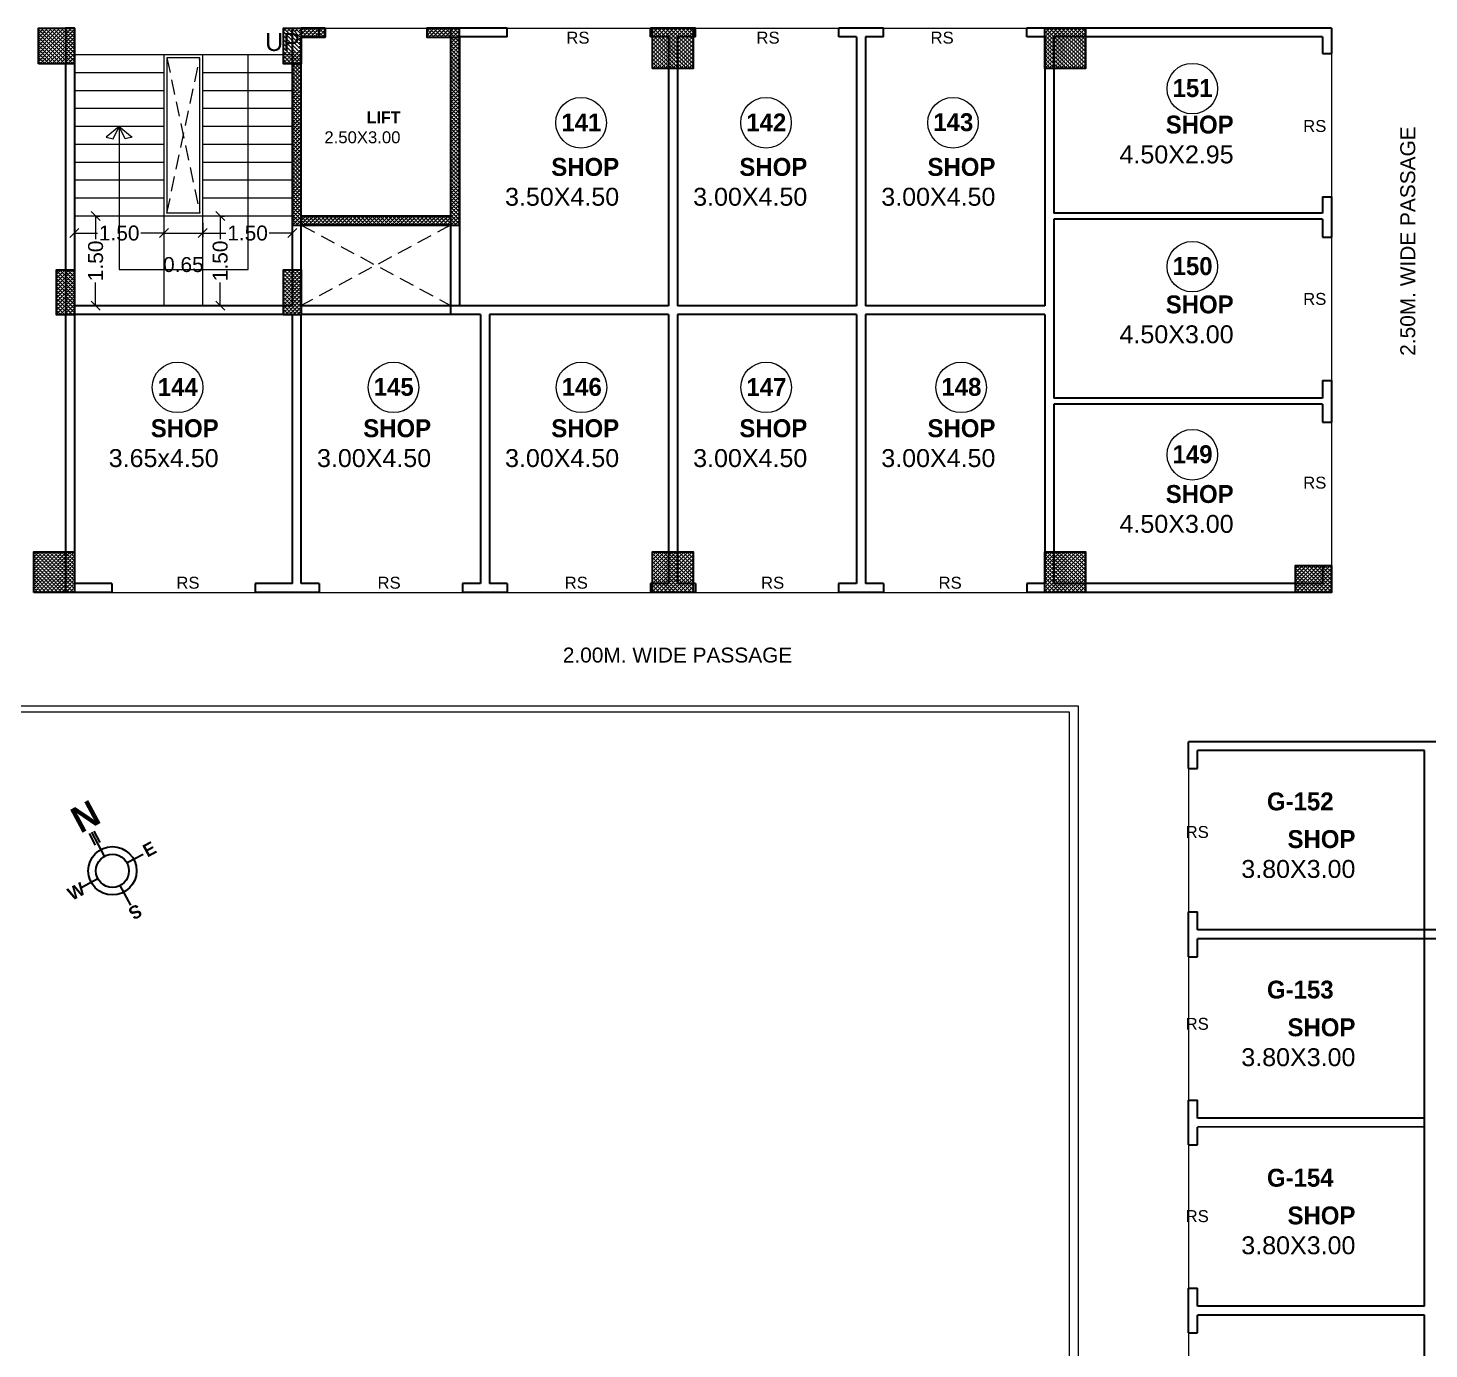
# Model space of a CAD drawing. Header units: feet. Extents: x 1354 to 2117, y 994 to 1430.
# Drawn here: x 1701.55 to 1725.01, y 1341.74 to 1363.86 of the extents above; entities that cross this region are included whole.
import ezdxf
from ezdxf.enums import TextEntityAlignment as Align

# ---------------------------------------------------------------- set-up
doc = ezdxf.new("R2010")
doc.units = ezdxf.units.FT
doc.linetypes.add('DASHED2', pattern=[0.375, 0.25, -0.125])
doc.linetypes.add('HIDDEN', pattern=[0.375, 0.25, -0.125])
for name, color, linetype, lineweight in [('COLUMN (DCPL)', 10, 'Continuous', 30), ('COLUMN HATCH (DCPL)', 42, 'Continuous', 5), ('DIAMENTION', 6, 'Continuous', 13), ('DUCT (DCPL)', 8, 'HIDDEN', 13), ('stair', 22, 'Continuous', 9), ('tex', 7, 'Continuous', 15), ('wall', 7, 'Continuous', 30), ('WIN', 230, 'Continuous', 9)]:
    doc.layers.add(name, color=color, linetype=linetype, lineweight=lineweight)
doc.layers.add('Layer2', color=240, linetype='Continuous')
doc.styles.add('Arial Narrow', font='arial.ttf')
doc.styles.get("Standard").update_dxf_attribs({"font": 'arial.ttf'})
doc.styles.add('TECHNICBOLD', font='teb_____.pfb', dxfattribs={"height": 0.03})
doc.dimstyles.new('SITE', dxfattribs={"dimtxt": 0.25, "dimasz": 0.15, "dimexe": 0.07, "dimexo": 0.07, "dimgap": 0.05, "dimtad": 0, "dimzin": 0, "dimdsep": 46, "dimtxsty": 'Arial Narrow', "dimblk": 'OBLIQUE', "dimcen": 0.09, "dimclrd": 4, "dimclre": 3, "dimclrt": 6, "dimadec": 0, "dimazin": 0, "dimtfac": 1, "dimtofl": 0, "dimtmove": 2, "dimatfit": 3, "dimfxl": 0, "dimtolj": 1, "dimtzin": 0, "dimlwd": -1, "dimlwe": -1, "dimarcsym": 0})

# ---------------------------------------------------------------- blocks, each defined once
blk = doc.blocks.new('_Oblique')
at = {"layer": 'Layer2', "color": 0, "lineweight": -2}
blk.add_line((-0.5, -0.5), (0.5, 0.5), dxfattribs=at)
blk = doc.blocks.new('*D23')
at = {"layer": 'DEFPOINTS', "color": 0}
for p in [(1702.327, 1360.714), (1703.827, 1360.714), (1703.827, 1360.429)]:
    blk.add_point(p, dxfattribs=at)
at = {"layer": 'DIAMENTION', "color": 3}
for p, q in [((1702.327, 1360.609), (1702.327, 1360.359)), ((1703.827, 1360.609), (1703.827, 1360.359))]:
    blk.add_line(p, q, dxfattribs=at)
at = {"layer": 'DIAMENTION', "color": 4}
for p, q in [((1702.327, 1360.429), (1702.714, 1360.429)), ((1703.827, 1360.429), (1703.439, 1360.429))]:
    blk.add_line(p, q, dxfattribs=at)
at = {"layer": 'DIAMENTION', "color": 4, "xscale": 0.15, "yscale": 0.15, "zscale": 0.15, "rotation": 180}
blk.add_blockref('_Oblique', (1702.327, 1360.429), dxfattribs=at)
at = {"layer": 'DIAMENTION', "color": 4, "xscale": 0.15, "yscale": 0.15, "zscale": 0.15}
blk.add_blockref('_Oblique', (1703.827, 1360.429), dxfattribs=at)
at = {"layer": 'DIAMENTION', "color": 6, "insert": (1703.077, 1360.429), "char_height": 0.25, "attachment_point": 5, "style": 'Arial Narrow'}
blk.add_mtext('\\A1;1.50', dxfattribs=at)
blk = doc.blocks.new('*D24')
at = {"layer": 'DEFPOINTS', "color": 0}
for p in [(1703.827, 1360.714), (1704.477, 1360.714), (1704.477, 1360.429)]:
    blk.add_point(p, dxfattribs=at)
at = {"layer": 'DIAMENTION', "color": 3}
for p, q in [((1703.827, 1360.609), (1703.827, 1360.359)), ((1704.477, 1360.609), (1704.477, 1360.359))]:
    blk.add_line(p, q, dxfattribs=at)
at = {"layer": 'DIAMENTION', "color": 4}
blk.add_line((1703.827, 1360.429), (1704.477, 1360.429), dxfattribs=at)
at = {"layer": 'DIAMENTION', "color": 4, "xscale": 0.15, "yscale": 0.15, "zscale": 0.15, "rotation": 180}
blk.add_blockref('_Oblique', (1703.827, 1360.429), dxfattribs=at)
at = {"layer": 'DIAMENTION', "color": 4, "xscale": 0.15, "yscale": 0.15, "zscale": 0.15}
blk.add_blockref('_Oblique', (1704.477, 1360.429), dxfattribs=at)
at = {"layer": 'DIAMENTION', "color": 6, "insert": (1704.152, 1359.901), "char_height": 0.25, "attachment_point": 5, "style": 'Arial Narrow'}
blk.add_mtext('\\A1;0.65', dxfattribs=at)
blk = doc.blocks.new('*D25')
at = {"layer": 'DEFPOINTS', "color": 0}
for p in [(1704.477, 1360.714), (1705.977, 1360.714), (1705.977, 1360.429)]:
    blk.add_point(p, dxfattribs=at)
at = {"layer": 'DIAMENTION', "color": 3}
for p, q in [((1704.477, 1360.609), (1704.477, 1360.359)), ((1705.977, 1360.609), (1705.977, 1360.359))]:
    blk.add_line(p, q, dxfattribs=at)
at = {"layer": 'DIAMENTION', "color": 4}
for p, q in [((1704.477, 1360.429), (1704.864, 1360.429)), ((1705.977, 1360.429), (1705.589, 1360.429))]:
    blk.add_line(p, q, dxfattribs=at)
at = {"layer": 'DIAMENTION', "color": 4, "xscale": 0.15, "yscale": 0.15, "zscale": 0.15, "rotation": 180}
blk.add_blockref('_Oblique', (1704.477, 1360.429), dxfattribs=at)
at = {"layer": 'DIAMENTION', "color": 4, "xscale": 0.15, "yscale": 0.15, "zscale": 0.15}
blk.add_blockref('_Oblique', (1705.977, 1360.429), dxfattribs=at)
at = {"layer": 'DIAMENTION', "color": 6, "insert": (1705.227, 1360.429), "char_height": 0.25, "attachment_point": 5, "style": 'Arial Narrow'}
blk.add_mtext('\\A1;1.50', dxfattribs=at)
blk = doc.blocks.new('*D26')
at = {"layer": 'DEFPOINTS', "color": 0}
for p in [(1704.769, 1360.714), (1704.769, 1360.714), (1704.769, 1359.214)]:
    blk.add_point(p, dxfattribs=at)
at = {"layer": 'DIAMENTION', "color": 3}
for p, q in [((1704.769, 1360.714), (1704.839, 1360.714)), ((1704.769, 1359.214), (1704.839, 1359.214))]:
    blk.add_line(p, q, dxfattribs=at)
at = {"layer": 'DIAMENTION', "color": 4}
for p, q in [((1704.769, 1360.714), (1704.769, 1360.326)), ((1704.769, 1359.214), (1704.769, 1359.601))]:
    blk.add_line(p, q, dxfattribs=at)
at = {"layer": 'DIAMENTION', "color": 4, "xscale": 0.15, "yscale": 0.15, "zscale": 0.15}
for p, rotation in [((1704.769, 1360.714), 90), ((1704.769, 1359.214), 270)]:
    blk.add_blockref('_Oblique', p, dxfattribs=dict(at, rotation=rotation))
at = {"layer": 'DIAMENTION', "color": 6, "insert": (1704.769, 1359.964), "char_height": 0.25, "attachment_point": 5, "rotation": 90, "style": 'Arial Narrow'}
blk.add_mtext('\\A1;1.50', dxfattribs=at)
blk = doc.blocks.new('*D27')
at = {"layer": 'DEFPOINTS', "color": 0}
for p in [(1702.661, 1360.714), (1702.683, 1360.714), (1702.661, 1359.214)]:
    blk.add_point(p, dxfattribs=at)
at = {"layer": 'DIAMENTION', "color": 3}
for p, q in [((1702.683, 1360.714), (1702.753, 1360.714)), ((1702.683, 1359.214), (1702.753, 1359.214))]:
    blk.add_line(p, q, dxfattribs=at)
at = {"layer": 'DIAMENTION', "color": 4}
for p, q in [((1702.683, 1360.714), (1702.683, 1360.326)), ((1702.683, 1359.214), (1702.683, 1359.601))]:
    blk.add_line(p, q, dxfattribs=at)
at = {"layer": 'DIAMENTION', "color": 4, "xscale": 0.15, "yscale": 0.15, "zscale": 0.15}
for p, rotation in [((1702.683, 1360.714), 90), ((1702.683, 1359.214), 270)]:
    blk.add_blockref('_Oblique', p, dxfattribs=dict(at, rotation=rotation))
at = {"layer": 'DIAMENTION', "color": 6, "insert": (1702.683, 1359.964), "char_height": 0.25, "attachment_point": 5, "rotation": 90, "style": 'Arial Narrow'}
blk.add_mtext('\\A1;1.50', dxfattribs=at)

msp = doc.modelspace()

# ---------------------------------------------------------------- hatches: boundary and pattern name
at = {"layer": 'COLUMN HATCH (DCPL)'}
h = msp.add_hatch(dxfattribs=at)
h.set_pattern_fill('SACNCR', color=256, scale=0.5, angle=450, style=0)
h.set_pattern_definition([(135, (7795.89844, 1047.544374), (-0.03314563037, -0.03314563037), []), (135, (7795.89844, 1047.57752), (-0.03314563037, -0.03314563037), [0, -0.046875])])
h.paths.add_polyline_path([(1701.7266, 1363.263), (1701.7266, 1363.863), (1702.3266, 1363.863), (1702.3266, 1363.263)], flags=0)
h = msp.add_hatch(dxfattribs=at)
h.set_pattern_fill('SACNCR', color=256, scale=0.5, angle=450, style=0)
h.set_pattern_definition([(135, (7796.04844, 1047.544374), (-0.03314563037, -0.03314563037), []), (135, (7796.04844, 1047.57752), (-0.03314563037, -0.03314563037), [0, -0.046875])])
h.paths.add_polyline_path([(1706.1266, 1363.263), (1705.8266, 1363.263), (1705.8266, 1363.863), (1706.1266, 1363.863)], flags=0)
h = msp.add_hatch(dxfattribs=at)
h.set_pattern_fill('SACNCR', color=256, scale=0.5, angle=450, style=0)
h.set_pattern_definition([(135, (-213.023713, 17914.98005), (-0.03314563037, -0.03314563037), []), (135, (-213.023713, 17915.013196), (-0.03314563037, -0.03314563037), [0, -0.046875])])
h.paths.add_polyline_path([(1708.7752, 1363.863), (1708.2259, 1363.863), (1708.2259, 1363.713), (1708.6252, 1363.713), (1708.6252, 1360.713), (1706.1266, 1360.713), (1706.1266, 1363.263), (1705.9766, 1363.263), (1705.9766, 1360.563), (1708.7752, 1360.563)])
h.paths.add_polyline_path([(1706.5259, 1363.863), (1706.1266, 1363.863), (1706.1266, 1363.713), (1706.5259, 1363.713)], flags=17)
h = msp.add_hatch(dxfattribs=at)
h.set_pattern_fill('SACNCR', color=256, scale=0.5, angle=450, style=0)
h.set_pattern_definition([(135, (7796.122742, 1047.504374), (-0.03314563037, -0.03314563037), []), (135, (7796.122742, 1047.53752), (-0.03314563037, -0.03314563037), [0, -0.046875])])
h.paths.add_polyline_path([(1712.0095, 1363.183), (1712.0095, 1363.863), (1712.6895, 1363.863), (1712.6895, 1363.183)], flags=0)
h = msp.add_hatch(dxfattribs=at)
h.set_pattern_fill('SACNCR', color=256, scale=0.5, angle=450, style=0)
h.set_pattern_definition([(135, (7796.388446, 1047.504374), (-0.03314563037, -0.03314563037), []), (135, (7796.388446, 1047.53752), (-0.03314563037, -0.03314563037), [0, -0.046875])])
h.paths.add_polyline_path([(1718.5752, 1363.183), (1718.5752, 1363.863), (1719.2552, 1363.863), (1719.2552, 1363.183)], flags=0)
h = msp.add_hatch(dxfattribs=at)
h.set_pattern_fill('SACNCR', color=256, scale=0.5, angle=540, style=0)
h.set_pattern_definition([(225, (2013.545256, 7453.309855), (0.03314563037, -0.03314563037), []), (225, (2013.51211, 7453.309855), (0.03314563037, -0.03314563037), [0, -0.046875])])
h.paths.add_polyline_path([(1702.3266, 1359.063), (1702.0266, 1359.063), (1702.0266, 1359.813), (1702.3266, 1359.813)], flags=0)
h = msp.add_hatch(dxfattribs=at)
h.set_pattern_fill('SACNCR', color=256, scale=0.5, angle=450, style=0)
h.set_pattern_definition([(135, (7796.04844, 1048.069374), (-0.03314563037, -0.03314563037), []), (135, (7796.04844, 1048.10252), (-0.03314563037, -0.03314563037), [0, -0.046875])])
h.paths.add_polyline_path([(1706.1266, 1359.063), (1705.8266, 1359.063), (1705.8266, 1359.813), (1706.1266, 1359.813)], flags=0)
h = msp.add_hatch(dxfattribs=at)
h.set_pattern_fill('SACNCR', color=256, scale=0.5, angle=450, style=0)
h.set_pattern_definition([(135, (7795.85844, 1048.034374), (-0.03314563037, -0.03314563037), []), (135, (7795.85844, 1048.06752), (-0.03314563037, -0.03314563037), [0, -0.046875])])
h.paths.add_polyline_path([(1701.6466, 1354.413), (1701.6466, 1355.093), (1702.3266, 1355.093), (1702.3266, 1354.413)], flags=0)
h = msp.add_hatch(dxfattribs=at)
h.set_pattern_fill('SACNCR', color=256, scale=0.5, angle=450, style=0)
h.set_pattern_definition([(135, (7796.122742, 1048.034374), (-0.03314563037, -0.03314563037), []), (135, (7796.122742, 1048.06752), (-0.03314563037, -0.03314563037), [0, -0.046875])])
h.paths.add_polyline_path([(1712.0095, 1354.413), (1712.0095, 1355.093), (1712.6895, 1355.093), (1712.6895, 1354.413)], flags=0)
h = msp.add_hatch(dxfattribs=at)
h.set_pattern_fill('SACNCR', color=256, scale=0.5, angle=450, style=0)
h.set_pattern_definition([(135, (7796.388446, 1048.034374), (-0.03314563037, -0.03314563037), []), (135, (7796.388446, 1048.06752), (-0.03314563037, -0.03314563037), [0, -0.046875])])
h.paths.add_polyline_path([(1718.5752, 1354.413), (1718.5752, 1355.093), (1719.2552, 1355.093), (1719.2552, 1354.413)], flags=0)
h = msp.add_hatch(dxfattribs=at)
h.set_pattern_fill('SACNCR', color=256, scale=0.5, angle=450, style=0)
h.set_pattern_definition([(135, (7806.80834, 1023.01226), (-0.03314563037, -0.03314563037), []), (135, (7806.80834, 1023.04541), (-0.03314563037, -0.03314563037), [0, -0.046875])])
h.paths.add_polyline_path([(1722.7751, 1354.4126), (1722.7751, 1354.8635), (1723.3751, 1354.8635), (1723.3751, 1354.4126)])

# ---------------------------------------------------------------- linework, layer by layer
at = {"layer": 'COLUMN (DCPL)'}
for points in [[(1701.7266, 1363.263), (1701.7266, 1363.863), (1702.3266, 1363.863), (1702.3266, 1363.263)], [(1706.1266, 1363.263), (1705.8266, 1363.263), (1705.8266, 1363.863), (1706.1266, 1363.863)], [(1708.7752, 1363.863), (1708.2259, 1363.863), (1708.2259, 1363.713), (1708.6252, 1363.713), (1708.6252, 1360.713), (1706.1266, 1360.713), (1706.1266, 1363.263), (1705.9766, 1363.263), (1705.9766, 1360.563), (1708.7752, 1360.563)], [(1706.5259, 1363.863), (1706.1266, 1363.863), (1706.1266, 1363.713), (1706.5259, 1363.713)], [(1712.0095, 1363.183), (1712.0095, 1363.863), (1712.6895, 1363.863), (1712.6895, 1363.183)], [(1718.5752, 1363.183), (1718.5752, 1363.863), (1719.2552, 1363.863), (1719.2552, 1363.183)], [(1702.3266, 1359.063), (1702.0266, 1359.063), (1702.0266, 1359.813), (1702.3266, 1359.813)], [(1706.1266, 1359.063), (1705.8266, 1359.063), (1705.8266, 1359.813), (1706.1266, 1359.813)], [(1701.6466, 1354.413), (1701.6466, 1355.093), (1702.3266, 1355.093), (1702.3266, 1354.413)], [(1712.0095, 1354.413), (1712.0095, 1355.093), (1712.6895, 1355.093), (1712.6895, 1354.413)], [(1718.5752, 1354.413), (1718.5752, 1355.093), (1719.2552, 1355.093), (1719.2552, 1354.413)], [(1722.7751, 1354.4132), (1722.7751, 1354.8635), (1723.3751, 1354.8635), (1723.3751, 1354.4132)]]:
    msp.add_lwpolyline(points, close=True, dxfattribs=at)
at = {"layer": 'DIAMENTION', "linetype": 'DASHED2'}
for p, q in [((1703.8766, 1360.7636), (1704.4266, 1363.3636)), ((1703.8766, 1363.3636), (1704.4266, 1360.7636))]:
    msp.add_line(p, q, dxfattribs=at)
at = {"layer": 'DUCT (DCPL)'}
for p, q in [((1706.1266, 1360.563), (1708.6252, 1359.2179)), ((1708.6252, 1360.563), (1706.1266, 1359.2179))]:
    msp.add_line(p, q, dxfattribs=at)
at = {"layer": 'stair'}
for p, q in [((1706.5259, 1363.863), (1708.2259, 1363.863)), ((1705.9766, 1363.4136), (1702.3266, 1363.4136)), ((1703.8266, 1363.4136), (1703.8266, 1359.2136)), ((1704.4766, 1359.2136), (1704.4766, 1363.4136)), ((1704.4266, 1363.3636), (1703.8766, 1363.3636)), ((1703.8766, 1363.3636), (1703.8766, 1360.7636)), ((1704.4266, 1360.7636), (1704.4266, 1363.3636)), ((1703.8266, 1363.1136), (1702.3266, 1363.1136)), ((1705.9766, 1363.1136), (1704.4766, 1363.1136)), ((1703.8266, 1362.8136), (1702.3266, 1362.8136)), ((1705.9766, 1362.8136), (1704.4766, 1362.8136)), ((1703.8266, 1362.5136), (1702.3266, 1362.5136)), ((1705.9766, 1362.5136), (1704.4766, 1362.5136)), ((1703.8266, 1362.2136), (1702.3266, 1362.2136)), ((1705.9766, 1362.2136), (1704.4766, 1362.2136)), ((1703.8266, 1361.9136), (1702.3266, 1361.9136)), ((1705.9766, 1361.9136), (1704.4766, 1361.9136)), ((1703.8266, 1361.6136), (1702.3266, 1361.6136)), ((1705.9766, 1361.6136), (1704.4766, 1361.6136)), ((1703.8266, 1361.3136), (1702.3266, 1361.3136)), ((1705.9766, 1361.3136), (1704.4766, 1361.3136)), ((1703.8266, 1361.0136), (1702.3266, 1361.0136)), ((1705.9766, 1361.0136), (1704.4766, 1361.0136)), ((1705.9766, 1360.7136), (1702.3266, 1360.7136)), ((1704.4266, 1360.7636), (1703.8766, 1360.7636))]:
    msp.add_line(p, q, dxfattribs=at)
for points in [[(1703.0766, 1362.2136), (1703.0766, 1359.8224), (1705.236, 1359.8224), (1705.236, 1363.4136)], [(1703.0766, 1362.2136), (1702.8594, 1362.0348), (1702.977, 1362.0086), (1703.0766, 1362.2136)], [(1703.0766, 1362.2136), (1703.2938, 1362.0348), (1703.1762, 1362.0086), (1703.0766, 1362.2136)]]:
    msp.add_lwpolyline(points, dxfattribs=at)
at = {"layer": 'tex'}
for centre in [(1721.0465, 1362.849), (1710.8114, 1362.2776), (1713.9086, 1362.2776), (1717.0396, 1362.2776), (1721.0465, 1359.8678), (1704.0549, 1357.8457), (1707.6706, 1357.8457), (1710.8192, 1357.8457), (1713.911, 1357.8457), (1717.176, 1357.8457), (1721.0465, 1356.7178)]:
    msp.add_circle(centre, 0.4232, dxfattribs=at)
at = {"layer": 'wall'}
for p, q in [((1702.3266, 1363.8636), (1702.1766, 1363.8636)), ((1702.1766, 1363.8636), (1702.1766, 1354.4136)), ((1702.3266, 1363.8636), (1702.3266, 1359.2136)), ((1705.9766, 1359.2136), (1705.9766, 1363.8636)), ((1706.5259, 1363.863), (1706.1266, 1363.863)), ((1706.1266, 1359.2136), (1706.1266, 1363.7136)), ((1706.4259, 1363.713), (1706.1266, 1363.713)), ((1706.5259, 1363.713), (1706.1266, 1363.713)), ((1706.4259, 1363.713), (1706.4259, 1363.863)), ((1706.5259, 1363.863), (1706.5259, 1363.713)), ((1709.5759, 1363.8636), (1708.6252, 1363.8636)), ((1708.6252, 1363.8636), (1708.6252, 1359.0636)), ((1708.6252, 1363.713), (1708.7752, 1363.713)), ((1708.7752, 1363.713), (1708.7752, 1363.863)), ((1709.5759, 1363.7136), (1708.7752, 1363.7136)), ((1708.7752, 1363.7136), (1708.7752, 1359.2136)), ((1709.5759, 1363.7136), (1709.5759, 1363.8636)), ((1712.7259, 1363.8636), (1711.9759, 1363.8636)), ((1711.9759, 1363.7136), (1711.9759, 1363.8636)), ((1712.2752, 1363.7136), (1711.9759, 1363.7136)), ((1712.2752, 1363.7136), (1712.2752, 1359.2136)), ((1712.7259, 1363.7136), (1712.4252, 1363.7136)), ((1712.4252, 1363.7136), (1712.4252, 1359.2136)), ((1712.7259, 1363.7136), (1712.7259, 1363.8636)), ((1715.8759, 1363.8636), (1715.1259, 1363.8636)), ((1715.1259, 1363.7136), (1715.1259, 1363.8636)), ((1715.4252, 1363.7136), (1715.1259, 1363.7136)), ((1715.4252, 1363.7136), (1715.4252, 1359.2136)), ((1715.5752, 1363.7136), (1715.5752, 1359.2136)), ((1715.8759, 1363.7136), (1715.5752, 1363.7136)), ((1715.8759, 1363.7136), (1715.8759, 1363.8636)), ((1723.3752, 1363.8636), (1718.2759, 1363.8636)), ((1718.2759, 1363.7136), (1718.2759, 1363.8636)), ((1718.5752, 1363.7136), (1718.2759, 1363.7136)), ((1718.5752, 1363.7136), (1718.5752, 1359.2136)), ((1718.7252, 1363.7136), (1718.7252, 1360.7636)), ((1723.2252, 1363.7136), (1718.7252, 1363.7136)), ((1723.2252, 1363.7136), (1723.2252, 1363.4386)), ((1723.3752, 1363.8636), (1723.3752, 1363.4386)), ((1723.2252, 1363.4386), (1723.3752, 1363.4386)), ((1723.2252, 1361.0386), (1723.2252, 1360.7636)), ((1723.2252, 1361.0386), (1723.3752, 1361.0386)), ((1723.3752, 1361.0386), (1723.3752, 1360.3636)), ((1708.6252, 1360.713), (1706.1266, 1360.713)), ((1723.2252, 1360.7636), (1718.7252, 1360.7636)), ((1718.7252, 1360.6636), (1718.7252, 1357.6636)), ((1723.2252, 1360.6636), (1718.7252, 1360.6636)), ((1723.2252, 1360.6636), (1723.2252, 1360.3636)), ((1708.6252, 1360.563), (1706.1266, 1360.563)), ((1723.2252, 1360.3636), (1723.3752, 1360.3636)), ((1705.9766, 1359.2136), (1702.3266, 1359.2136)), ((1712.2752, 1359.2136), (1706.1266, 1359.2136)), ((1715.4252, 1359.2136), (1712.4252, 1359.2136)), ((1718.5752, 1359.2136), (1715.5752, 1359.2136)), ((1705.9766, 1359.0636), (1702.3266, 1359.0636)), ((1702.3266, 1359.0636), (1702.3266, 1354.5636)), ((1705.9766, 1354.5636), (1705.9766, 1359.0636)), ((1709.1252, 1359.0636), (1706.1266, 1359.0636)), ((1706.1266, 1354.5636), (1706.1266, 1359.0636)), ((1709.1252, 1359.0636), (1709.1252, 1354.5636)), ((1712.2752, 1359.0636), (1709.2752, 1359.0636)), ((1709.2752, 1359.0636), (1709.2752, 1354.5636)), ((1712.2752, 1359.0636), (1712.2752, 1354.5636)), ((1715.4252, 1359.0636), (1712.4252, 1359.0636)), ((1712.4252, 1359.0636), (1712.4252, 1354.5636)), ((1715.4252, 1359.0636), (1715.4252, 1354.5636)), ((1715.5752, 1359.0636), (1715.5752, 1354.5636)), ((1718.5752, 1359.0636), (1715.5752, 1359.0636)), ((1718.5752, 1359.0636), (1718.5752, 1354.5636)), ((1723.2252, 1357.9636), (1723.2252, 1357.6636)), ((1723.2252, 1357.9636), (1723.3752, 1357.9636)), ((1723.3752, 1357.9636), (1723.3752, 1357.2636)), ((1723.2252, 1357.6636), (1718.7252, 1357.6636)), ((1718.7252, 1357.5636), (1718.7252, 1354.5636)), ((1723.2252, 1357.5636), (1718.7252, 1357.5636)), ((1723.2252, 1357.5636), (1723.2252, 1357.2636)), ((1723.2252, 1357.2636), (1723.3752, 1357.2636)), ((1723.2252, 1354.8636), (1723.2252, 1354.5636)), ((1723.2252, 1354.8636), (1723.3752, 1354.8636)), ((1723.3752, 1354.8636), (1723.3752, 1354.4136)), ((1702.9516, 1354.5636), (1702.3266, 1354.5636)), ((1702.9516, 1354.5636), (1702.9516, 1354.4136)), ((1705.9766, 1354.5636), (1705.3516, 1354.5636)), ((1705.3516, 1354.5636), (1705.3516, 1354.4136)), ((1706.4259, 1354.5636), (1706.1266, 1354.5636)), ((1706.4259, 1354.5636), (1706.4259, 1354.4136)), ((1709.1252, 1354.5636), (1708.8259, 1354.5636)), ((1708.8259, 1354.5636), (1708.8259, 1354.4136)), ((1709.5745, 1354.5636), (1709.2752, 1354.5636)), ((1709.5745, 1354.5636), (1709.5745, 1354.4136)), ((1712.2752, 1354.5636), (1711.9745, 1354.5636)), ((1711.9745, 1354.5636), (1711.9745, 1354.4136)), ((1712.7245, 1354.5636), (1712.4252, 1354.5636)), ((1712.7245, 1354.5636), (1712.7245, 1354.4136)), ((1715.4252, 1354.5636), (1715.1245, 1354.5636)), ((1715.1245, 1354.5636), (1715.1245, 1354.4136)), ((1715.8745, 1354.5636), (1715.5752, 1354.5636)), ((1715.8745, 1354.5636), (1715.8745, 1354.4136)), ((1718.5752, 1354.5636), (1718.2745, 1354.5636)), ((1718.2745, 1354.5636), (1718.2745, 1354.4136)), ((1723.2252, 1354.5636), (1718.7252, 1354.5636)), ((1702.9516, 1354.4136), (1702.1766, 1354.4136)), ((1706.4259, 1354.4136), (1705.3516, 1354.4136)), ((1709.5745, 1354.4136), (1708.8259, 1354.4136)), ((1712.7245, 1354.4136), (1711.9745, 1354.4136)), ((1715.8745, 1354.4136), (1715.1245, 1354.4136)), ((1723.3752, 1354.4136), (1718.2745, 1354.4136)), ((1720.9841, 1351.4612), (1720.9841, 1351.9129)), ((1720.9841, 1351.8636), (1720.9841, 1351.9129)), ((1729.0341, 1351.9129), (1720.9841, 1351.9129)), ((1721.1341, 1351.4612), (1721.1341, 1351.7629)), ((1724.9341, 1351.7629), (1721.1341, 1351.7629)), ((1724.9341, 1342.4609), (1724.9341, 1351.7629)), ((1720.9841, 1351.4612), (1721.1341, 1351.4612)), ((1702.683, 1350.1818), (1702.5795, 1350.3746)), ((1702.8327, 1349.9951), (1702.6179, 1350.3953)), ((1702.7599, 1350.2231), (1702.6564, 1350.416)), ((1703.4774, 1350.0263), (1703.2083, 1349.8819)), ((1702.4503, 1349.4751), (1702.7195, 1349.6195)), ((1703.2729, 1349.175), (1703.095, 1349.5063)), ((1720.9841, 1348.6106), (1720.9841, 1349.0612)), ((1720.9841, 1349.0612), (1721.1341, 1349.0612)), ((1721.1341, 1348.7606), (1721.1341, 1349.0612)), ((1728.8841, 1348.7612), (1721.1341, 1348.7606)), ((1720.9841, 1348.3112), (1720.9841, 1348.6106)), ((1728.8841, 1348.6112), (1721.1341, 1348.6106)), ((1721.1341, 1348.3112), (1721.1341, 1348.6106)), ((1720.9841, 1348.3112), (1721.1341, 1348.3112)), ((1720.9841, 1345.1612), (1720.9841, 1345.9112)), ((1720.9841, 1345.9112), (1721.1341, 1345.9112)), ((1721.1341, 1345.6106), (1721.1341, 1345.9112)), ((1724.9341, 1345.6109), (1721.1341, 1345.6106)), ((1724.9341, 1345.4609), (1721.1341, 1345.4606)), ((1721.1341, 1345.1612), (1721.1341, 1345.4606)), ((1720.9841, 1345.1612), (1721.1341, 1345.1612)), ((1720.9841, 1342.0112), (1720.9841, 1342.7612)), ((1720.9841, 1342.7612), (1721.1341, 1342.7612)), ((1721.1341, 1342.4606), (1721.1341, 1342.7612)), ((1724.9341, 1342.4609), (1721.1341, 1342.4606)), ((1724.9341, 1342.3109), (1721.1341, 1342.3106)), ((1721.1341, 1342.0112), (1721.1341, 1342.3106)), ((1724.9341, 1339.3109), (1724.9341, 1342.3109)), ((1720.9841, 1342.0112), (1721.1341, 1342.0112))]:
    msp.add_line(p, q, dxfattribs=at)
for radius in [0.4048, 0.2774]:
    msp.add_circle((1702.9639, 1349.7507), radius, dxfattribs=at)
at = {"layer": 'WIN'}
for p, q in [((1709.5759, 1363.8636), (1711.9759, 1363.8636)), ((1712.7259, 1363.8636), (1715.1259, 1363.8636)), ((1715.8759, 1363.8636), (1718.2759, 1363.8636)), ((1723.3752, 1363.4386), (1723.3752, 1361.0386)), ((1723.3752, 1360.3636), (1723.3752, 1357.9636)), ((1723.3752, 1357.2636), (1723.3752, 1354.8636)), ((1702.9516, 1354.4136), (1705.3516, 1354.4136)), ((1706.4259, 1354.4136), (1708.8259, 1354.4136)), ((1709.5745, 1354.4136), (1711.9745, 1354.4136)), ((1712.7245, 1354.4136), (1715.1245, 1354.4136)), ((1715.8745, 1354.4136), (1718.2745, 1354.4136)), ((1682.4266, 1352.5136), (1719.1341, 1352.5136)), ((1682.4266, 1352.4136), (1718.9841, 1352.4136)), ((1718.9841, 1352.4136), (1718.9841, 1352.4136)), ((1718.9841, 1352.4136), (1718.9841, 1323.4114)), ((1719.1341, 1352.5136), (1719.1341, 1352.5136)), ((1719.1341, 1352.5136), (1719.1341, 1323.5614)), ((1720.9841, 1351.4612), (1720.9841, 1349.0612)), ((1720.9841, 1348.3112), (1720.9841, 1345.9112)), ((1720.9841, 1345.1612), (1720.9841, 1342.7612)), ((1720.9841, 1342.0112), (1720.9841, 1339.6112))]:
    msp.add_line(p, q, dxfattribs=at)

# ---------------------------------------------------------------- texts
at = {"style": 'TECHNICBOLD'}
for s, height, rotation, p in [('N', 0.4368, 28.22088, (1702.6143, 1350.4693)), ('E', 0.2184, 28.22088, (1703.6355, 1350.0167)), ('W', 0.2184, 28.22088, (1702.4102, 1349.3105)), ('S', 0.2184, 208.22088, (1703.2967, 1349.1574))]:
    msp.add_text(s, height=height, rotation=rotation, dxfattribs=at).set_placement(p, align=Align.CENTER)
at = {"layer": 'tex'}
for s, insert, char_height, width, attachment_point in [('UP', (1706.1035, 1363.4751), 0.3, 1.603754, 9), ('RS', (1710.9526, 1363.5993), 0.2, 0.27083, 9), ('RS', (1714.1358, 1363.5993), 0.2, 0.27083, 9), ('RS', (1717.0507, 1363.5993), 0.2, 0.27083, 9), ('{\\fCentury Gothic|b1|i0|c0|p34;151}', (1721.3852, 1362.7035), 0.3, 0.651068, 9), ('{\\fCentury Gothic|b1|i0|c0|p34;\\W8.24504; }{\\fCentury Gothic|b1|i0|c0|p34;LIFT}\\P{\\fArial|b0|i0|c0|p34;\\W3.13351; }2.50X3.00', (1707.787, 1362.4677), 0.2, 0.749532, 3), ('{\\fCentury Gothic|b1|i0|c0|p34;141}', (1711.1501, 1362.1321), 0.3, 0.651068, 9), ('{\\fCentury Gothic|b1|i0|c0|p34;142}', (1714.2473, 1362.1321), 0.3, 0.651068, 9), ('{\\fCentury Gothic|b1|i0|c0|p34;143}', (1717.3783, 1362.1321), 0.3, 0.651068, 9), ('{\\fCentury Gothic|b1|i0|c0|p34;\\W5.74037; }{\\fCentury Gothic|b1|i0|c0|p34;SHOP}\\P{\\fArial|b0|i0|c0|p34;\\W2.21109; }4.50X2.95', (1721.7379, 1361.5926), 0.3, 1.363256, 9), ('RS', (1723.2903, 1362.1199), 0.2, 0.27083, 9), ('{\\fCentury Gothic|b1|i0|c0|p34;\\W5.60728; }{\\fCentury Gothic|b1|i0|c0|p34;SHOP}\\P{\\fArial|b0|i0|c0|p34;\\W2.03886; }3.50X4.50', (1711.4492, 1360.8835), 0.3, 1.363256, 9), ('{\\fCentury Gothic|b1|i0|c0|p34;\\W5.60728; }{\\fCentury Gothic|b1|i0|c0|p34;SHOP}\\P{\\fArial|b0|i0|c0|p34;\\W2.03886; }3.00X4.50', (1714.5992, 1360.8835), 0.3, 1.363256, 9), ('{\\fCentury Gothic|b1|i0|c0|p34;\\W5.60728; }{\\fCentury Gothic|b1|i0|c0|p34;SHOP}\\P{\\fArial|b0|i0|c0|p34;\\W2.03886; }3.00X4.50', (1717.7492, 1360.8835), 0.3, 1.363256, 9), ('{\\fCentury Gothic|b1|i0|c0|p34;150}', (1721.3852, 1359.7223), 0.3, 0.651068, 9), ('RS', (1723.2903, 1359.2246), 0.2, 0.27083, 9), ('{\\fCentury Gothic|b1|i0|c0|p34;\\W5.71235; }{\\fCentury Gothic|b1|i0|c0|p34;SHOP}\\P{\\fArial|b0|i0|c0|p34;\\W2.19703; }4.50X3.00', (1721.7379, 1358.5807), 0.3, 1.363256, 9), ('{\\fCentury Gothic|b1|i0|c0|p34;144}', (1704.3936, 1357.7003), 0.3, 0.651068, 9), ('{\\fCentury Gothic|b1|i0|c0|p34;145}', (1708.0093, 1357.7003), 0.3, 0.651068, 9), ('{\\fCentury Gothic|b1|i0|c0|p34;146}', (1711.1579, 1357.7003), 0.3, 0.651068, 9), ('{\\fCentury Gothic|b1|i0|c0|p34;147}', (1714.2497, 1357.7003), 0.3, 0.651068, 9), ('{\\fCentury Gothic|b1|i0|c0|p34;148}', (1717.5147, 1357.7003), 0.3, 0.651068, 9), ('{\\fCentury Gothic|b1|i0|c0|p34;\\W5.00838; }{\\fCentury Gothic|b1|i0|c0|p34;SHOP}\\P{\\fArial|b0|i0|c0|p34;\\W1.73833; }3.65x4.50', (1704.7429, 1356.5077), 0.3, 1.363256, 9), ('{\\fCentury Gothic|b1|i0|c0|p34;\\W5.60728; }{\\fCentury Gothic|b1|i0|c0|p34;SHOP}\\P{\\fArial|b0|i0|c0|p34;\\W2.03886; }3.00X4.50', (1708.3006, 1356.5077), 0.3, 1.363256, 9), ('{\\fCentury Gothic|b1|i0|c0|p34;\\W5.60728; }{\\fCentury Gothic|b1|i0|c0|p34;SHOP}\\P{\\fArial|b0|i0|c0|p34;\\W2.03886; }3.00X4.50', (1711.4492, 1356.5077), 0.3, 1.363256, 9), ('{\\fCentury Gothic|b1|i0|c0|p34;\\W5.60728; }{\\fCentury Gothic|b1|i0|c0|p34;SHOP}\\P{\\fArial|b0|i0|c0|p34;\\W2.03886; }3.00X4.50', (1714.5992, 1356.5077), 0.3, 1.363256, 9), ('{\\fCentury Gothic|b1|i0|c0|p34;\\W5.60728; }{\\fCentury Gothic|b1|i0|c0|p34;SHOP}\\P{\\fArial|b0|i0|c0|p34;\\W2.03886; }3.00X4.50', (1717.7492, 1356.5077), 0.3, 1.363256, 9), ('{\\fCentury Gothic|b1|i0|c0|p34;149}', (1721.3852, 1356.5723), 0.3, 0.651068, 9), ('{\\fCentury Gothic|b1|i0|c0|p34;\\W5.71235; }{\\fCentury Gothic|b1|i0|c0|p34;SHOP}\\P{\\fArial|b0|i0|c0|p34;\\W2.19703; }4.50X3.00', (1721.7379, 1355.4062), 0.3, 1.363256, 9), ('RS', (1723.2903, 1356.1476), 0.2, 0.27083, 9), ('RS', (1704.4227, 1354.4721), 0.2, 0.27083, 9), ('RS', (1707.7906, 1354.4721), 0.2, 0.27083, 9), ('RS', (1710.9252, 1354.4721), 0.2, 0.27083, 9), ('RS', (1714.2125, 1354.4721), 0.2, 0.27083, 9), ('RS', (1717.1853, 1354.4721), 0.2, 0.27083, 9), ('2.00M. WIDE PASSAGE', (1714.348, 1353.2351), 0.25, 6.383345, 9), ('{\\fCentury Gothic|b1|i0|c0|p34;\\W2.12792; }{\\fCentury Gothic|b1|i0|c0|p34;G-152}', (1723.4115, 1350.7588), 0.3, 0.651068, 9), ('RS', (1721.3225, 1350.2978), 0.2, 0.27083, 9), ('{\\fCentury Gothic|b1|i0|c0|p34;\\W5.60728; }{\\fCentury Gothic|b1|i0|c0|p34;SHOP}\\P{\\fArial|b0|i0|c0|p34;\\W2.03886; }3.80X3.00', (1723.7772, 1349.6277), 0.3, 1.363256, 9), ('{\\fCentury Gothic|b1|i0|c0|p34;\\W2.13926; }{\\fCentury Gothic|b1|i0|c0|p34;G-153}', (1723.4117, 1347.6069), 0.3, 0.651068, 9), ('RS', (1721.3225, 1347.0853), 0.2, 0.27083, 9), ('{\\fCentury Gothic|b1|i0|c0|p34;\\W5.60728; }{\\fCentury Gothic|b1|i0|c0|p34;SHOP}\\P{\\fArial|b0|i0|c0|p34;\\W2.03886; }3.80X3.00', (1723.7774, 1346.4757), 0.3, 1.363256, 9), ('{\\fCentury Gothic|b1|i0|c0|p34;\\W2.15061; }{\\fCentury Gothic|b1|i0|c0|p34;G-154}', (1723.4115, 1344.4569), 0.3, 0.651068, 9), ('RS', (1721.3225, 1343.8655), 0.2, 0.27083, 9), ('{\\fCentury Gothic|b1|i0|c0|p34;\\W5.60728; }{\\fCentury Gothic|b1|i0|c0|p34;SHOP}\\P{\\fArial|b0|i0|c0|p34;\\W2.03886; }3.80X3.00', (1723.7772, 1343.3257), 0.3, 1.363256, 9)]:
    msp.add_mtext(s, dxfattribs=dict(at, insert=insert, char_height=char_height, width=width, attachment_point=attachment_point))
at = {"layer": 'tex', "insert": (1724.7822, 1362.2173), "char_height": 0.25, "width": 6.165468, "attachment_point": 9, "rotation": 90}
msp.add_mtext('2.50M. WIDE PASSAGE', dxfattribs=at)

# ---------------------------------------------------------------- dimensions: what is measured, and where the dimension line sits
at = {"layer": 'DIAMENTION'}
for base, p1, p2, picture, middle in [((1703.8266, 1360.4289), (1702.3266, 1360.7136), (1703.8266, 1360.7136), '*D23', (1703.0766, 1360.4289)), ((1704.4766, 1360.4289), (1703.8266, 1360.7136), (1704.4766, 1360.7136), '*D24', (1704.1516, 1359.9009)), ((1705.9766, 1360.4289), (1704.4766, 1360.7136), (1705.9766, 1360.7136), '*D25', (1705.2266, 1360.4289))]:
    dim = msp.add_linear_dim(base=base, p1=p1, p2=p2, dimstyle='SITE', override={"dimfxl": 0.18}, dxfattribs=at)
    dim.commit()
    dim.dimension.update_dxf_attribs({"geometry": picture, "text_midpoint": middle})
for base, p1, p2, picture, middle in [((1702.6828, 1360.7136), (1702.6614, 1359.2136), (1702.6614, 1360.7136), '*D27', (1702.6828, 1359.9636)), ((1704.7693, 1360.7136), (1704.7693, 1359.2136), (1704.7693, 1360.7136), '*D26', (1704.7693, 1359.9636))]:
    dim = msp.add_linear_dim(base=base, p1=p1, p2=p2, angle=90, dimstyle='SITE', override={"dimfxl": 0.18}, dxfattribs=at)
    dim.commit()
    dim.dimension.update_dxf_attribs({"geometry": picture, "text_midpoint": middle})

doc.saveas('drawing.dxf')
